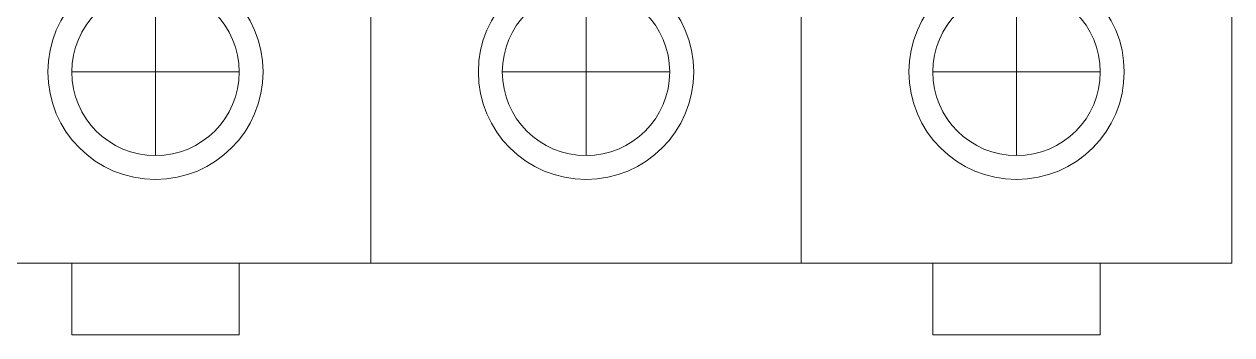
# Model space of a CAD drawing. Extents: x 326428 to 326928, y 334624 to 335224.
# Drawn here: x 326732.3 to 326782.8, y 334799.7 to 334812.7 of the extents above; entities that cross this region are included whole.
import ezdxf

# ---------------------------------------------------------------- set-up
doc = ezdxf.new("R2010")
doc.units = 0
doc.header["$MEASUREMENT"] = 0
doc.layers.add('细线', color=7, linetype='Continuous', lineweight=0)

# ---------------------------------------------------------------- blocks, each defined once
blk = doc.blocks.new('Manufacturer光辉PartName微型断路器Series3PShellFrameLimitingCurrentRemarkPartTypeMinCurrent1MaxCurrent63Poles3PMinPower0MaxPower0LibType2DelFlgfalseUpdateDate')
at = {"layer": '细线'}
for p, q in [((-18, -35.5), (-18, -28.5)), ((0, -35.5), (0, -28.5)), ((18, -35.5), (18, -28.5)), ((-21.5, -32), (-14.5, -32)), ((-3.5, -32), (3.5, -32)), ((14.5, -32), (21.5, -32))]:
    blk.add_line(p, q, dxfattribs=at)
for points in [[(-9, 3.5), (-9, 40), (-27, 40), (-27, -40), (-9, -40), (-9, -4.5)], [(9, -4.5), (9, -40), (27, -40), (27, 40), (9, 40), (9, 3.5)], [(-9, -4.5), (-9, -40), (9, -40), (9, -4.5)]]:
    blk.add_lwpolyline(points, dxfattribs=at)
for points in [[(-21.5, -43), (-14.5, -43), (-14.5, -40), (-21.5, -40)], [(14.5, -43), (21.5, -43), (21.5, -40), (14.5, -40)]]:
    blk.add_lwpolyline(points, close=True, dxfattribs=at)
for centre, radius in [((-18, -32), 4.5), ((0, -32), 4.5), ((18, -32), 4.5), ((-18, -32), 3.5), ((0, -32), 3.5), ((18, -32), 3.5)]:
    blk.add_circle(centre, radius, dxfattribs=at)

msp = doc.modelspace()

# ---------------------------------------------------------------- block references
msp.add_blockref('Manufacturer光辉PartName微型断路器Series3PShellFrameLimitingCurrentRemarkPartTypeMinCurrent1MaxCurrent63Poles3PMinPower0MaxPower0LibType2DelFlgfalseUpdateDate', (326755.804, 334842.682))

doc.saveas('drawing.dxf')
